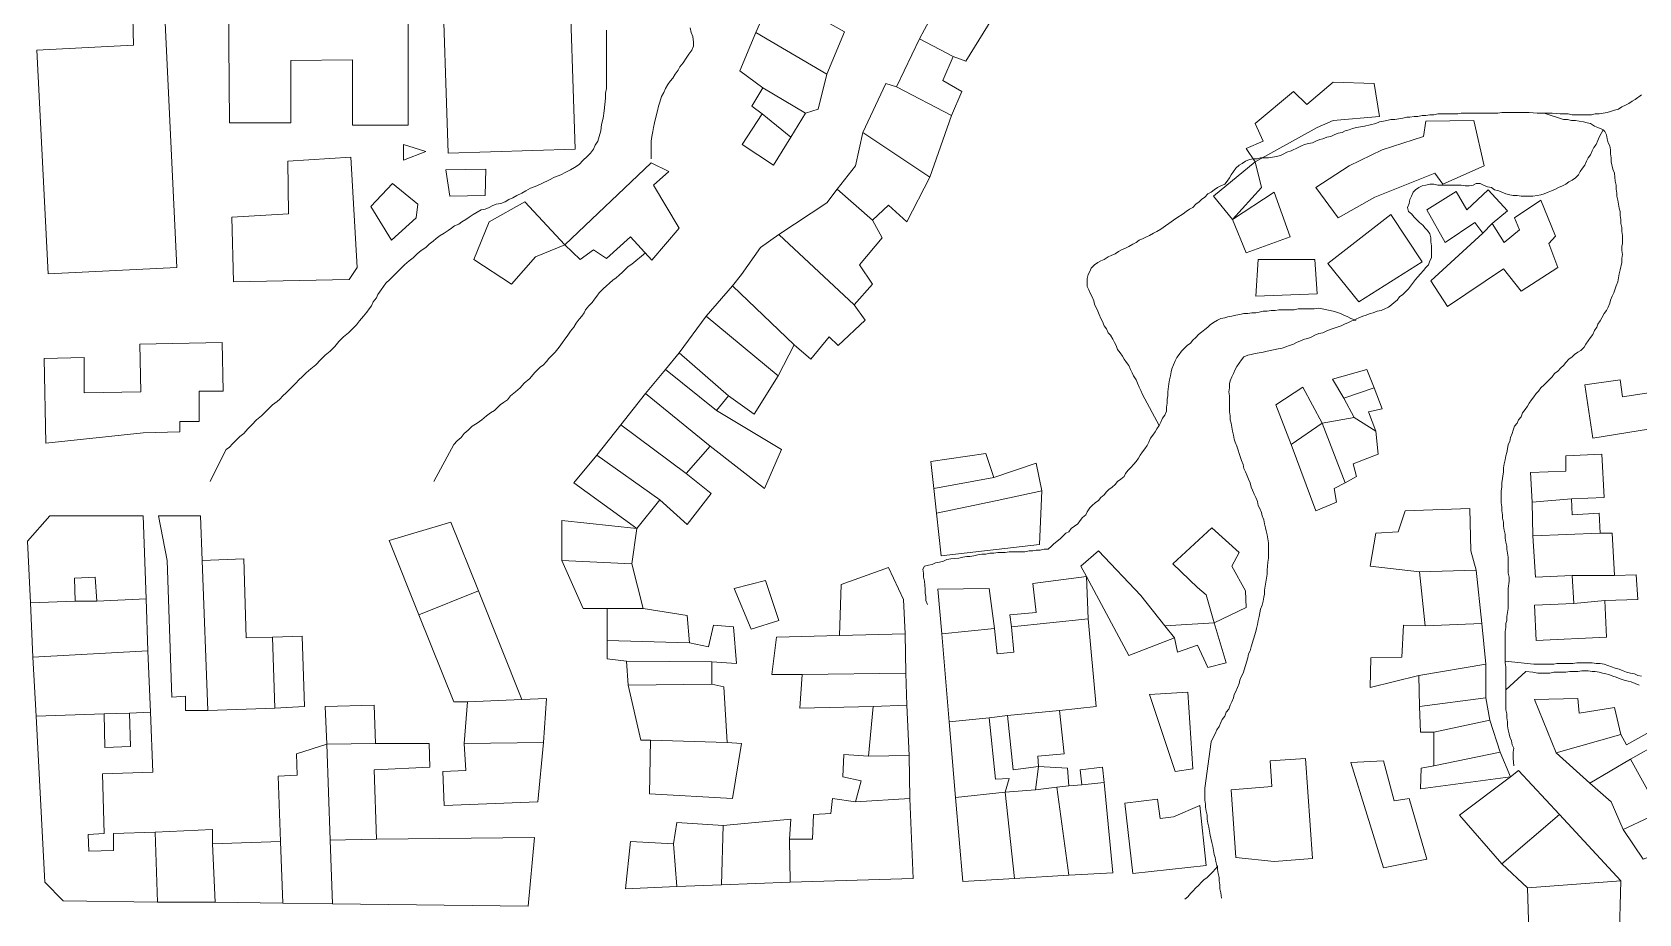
# Model space of a CAD drawing. Header units: inches. Extents: x 1138763 to 1140867, y 1050756 to 1053008.
# Drawn here: x 1140257.9 to 1140509.4, y 1052736.1 to 1052874.1 of the extents above; entities that cross this region are included whole.
import ezdxf

# ---------------------------------------------------------------- set-up
doc = ezdxf.new("R2010")
doc.units = ezdxf.units.IN
doc.header["$MEASUREMENT"] = 0
doc.layers.add('LimEdif_AM', color=44, linetype='Continuous', lineweight=5)
doc.layers.add('ViaSec_AM', color=1, linetype='Continuous', lineweight=18)

msp = doc.modelspace()

# ---------------------------------------------------------------- linework, layer by layer
at = {"layer": 'LimEdif_AM'}
for points in [[(1140323.06, 1052855.12), (1140322.06, 1052885), (1140341.94, 1052885.75), (1140342.94, 1052855.75), (1140323.06, 1052855.12)], [(1140410.81, 1052880.5), (1140404.06, 1052869.5), (1140402.06, 1052870.25), (1140396.81, 1052873), (1140397.56, 1052874.5), (1140403.06, 1052884.5), (1140410.81, 1052880.5)], [(1140385.06, 1052874.12), (1140382.31, 1052867.5), (1140371.19, 1052874), (1140373.94, 1052880.37), (1140376.19, 1052879.12), (1140385.06, 1052874.12)], [(1140316.81, 1052859.5), (1140308.06, 1052859.5), (1140308.06, 1052869.75), (1140298.44, 1052869.62), (1140298.44, 1052859.87), (1140288.81, 1052859.87), (1140288.69, 1052878.62), (1140316.81, 1052878.75), (1140316.81, 1052859.5)], [(1140260.44, 1052836.25), (1140258.69, 1052871.25), (1140273.81, 1052872), (1140273.69, 1052876.37), (1140278.69, 1052876.62), (1140280.56, 1052837.25), (1140260.44, 1052836.25)], [(1140382.31, 1052867.5), (1140380.94, 1052862), (1140378.94, 1052861.37), (1140372.31, 1052865.37), (1140368.69, 1052868), (1140371.19, 1052874), (1140382.31, 1052867.5)], [(1140402.06, 1052870.25), (1140400.44, 1052866.5), (1140403.44, 1052864.75), (1140401.81, 1052861), (1140393.19, 1052865.5), (1140396.81, 1052873), (1140402.06, 1052870.25)], [(1140378.94, 1052861.37), (1140376.69, 1052857.62), (1140372.19, 1052861.25), (1140370.56, 1052862.5), (1140372.31, 1052865.37), (1140378.94, 1052861.37)], [(1140401.81, 1052861), (1140398.44, 1052851.37), (1140387.94, 1052858.37), (1140391.56, 1052866), (1140393.19, 1052865.5), (1140401.81, 1052861)], [(1140449.31, 1052853.75), (1140447.94, 1052855.87), (1140450.56, 1052857), (1140449.31, 1052859.75), (1140455.31, 1052864.75), (1140457.44, 1052862.75), (1140461.56, 1052866.25), (1140467.94, 1052866), (1140468.81, 1052860.87), (1140461.56, 1052860.25), (1140459.06, 1052859.12), (1140449.31, 1052853.75)], [(1140376.69, 1052857.62), (1140373.94, 1052853.25), (1140369.06, 1052856.5), (1140372.19, 1052861.25), (1140376.69, 1052857.62)], [(1140462.31, 1052845), (1140458.81, 1052849.75), (1140464.06, 1052853.12), (1140469.19, 1052855.62), (1140475.69, 1052857.75), (1140476.06, 1052860.12), (1140483.56, 1052860.25), (1140485.19, 1052853.12), (1140478.69, 1052850.25), (1140477.44, 1052852), (1140468.06, 1052848.25), (1140462.31, 1052845)], [(1140398.44, 1052851.37), (1140394.81, 1052844.37), (1140391.94, 1052847), (1140389.44, 1052844.62), (1140383.94, 1052849.5), (1140386.81, 1052853.12), (1140387.94, 1052858.37), (1140398.44, 1052851.37)], [(1140289.44, 1052835), (1140289.19, 1052845.12), (1140298.06, 1052845.62), (1140297.94, 1052853.87), (1140307.81, 1052854.5), (1140308.81, 1052837.25), (1140307.56, 1052835.37), (1140289.44, 1052835)], [(1140316.06, 1052854), (1140316.06, 1052856.5), (1140319.56, 1052855.37), (1140316.06, 1052854)], [(1140323.31, 1052848.37), (1140322.69, 1052852.5), (1140328.94, 1052852.62), (1140328.81, 1052848.5), (1140323.31, 1052848.37)], [(1140341.31, 1052840.75), (1140354.81, 1052853.62), (1140357.56, 1052852.25), (1140355.19, 1052850.12), (1140359.19, 1052843.37), (1140354.94, 1052838.37), (1140351.56, 1052842), (1140347.81, 1052838.62), (1140345.81, 1052840), (1140343.69, 1052838.5), (1140341.31, 1052840.75)], [(1140449.31, 1052853.75), (1140450.31, 1052849.75), (1140445.81, 1052844.75), (1140442.81, 1052848.37), (1140449.31, 1052853.75)], [(1140314.19, 1052841.5), (1140310.94, 1052846.75), (1140314.31, 1052850.37), (1140318.31, 1052847.12), (1140318.06, 1052845), (1140314.19, 1052841.5)], [(1140389.44, 1052844.62), (1140390.94, 1052841.87), (1140387.44, 1052837.62), (1140389.44, 1052834.62), (1140386.56, 1052831.37), (1140374.81, 1052842.37), (1140382.31, 1052847.37), (1140383.94, 1052849.5), (1140389.44, 1052844.62)], [(1140486.44, 1052844.12), (1140484.94, 1052842.62), (1140483.69, 1052844.25), (1140479.06, 1052841.12), (1140476.19, 1052846.25), (1140480.81, 1052849.12), (1140482.44, 1052846.25), (1140485.81, 1052849.37), (1140488.81, 1052846.12), (1140486.44, 1052844.12)], [(1140341.31, 1052840.75), (1140336.69, 1052838.87), (1140332.94, 1052834.62), (1140327.06, 1052838.5), (1140329.44, 1052844.37), (1140335.06, 1052847.5), (1140341.31, 1052840.75)], [(1140445.81, 1052844.75), (1140452.31, 1052849), (1140454.81, 1052842), (1140447.94, 1052839.5), (1140445.81, 1052844.75)], [(1140486.44, 1052844.12), (1140488.31, 1052841.12), (1140490.69, 1052843.12), (1140489.94, 1052845), (1140494.06, 1052847.75), (1140496.31, 1052842.12), (1140495.31, 1052841), (1140496.69, 1052837.25), (1140490.94, 1052833.5), (1140488.19, 1052837), (1140479.44, 1052831.12), (1140476.81, 1052835.12), (1140484.94, 1052842.62), (1140486.44, 1052844.12)], [(1140465.56, 1052831.87), (1140460.69, 1052837.87), (1140470.56, 1052845.5), (1140475.44, 1052838.12), (1140465.56, 1052831.87)], [(1140367.56, 1052834.37), (1140368.94, 1052836.12), (1140371.94, 1052840.37), (1140374.81, 1052842.37), (1140386.56, 1052831.37), (1140388.31, 1052829), (1140384.06, 1052825), (1140382.69, 1052826.37), (1140379.81, 1052822.87), (1140377.19, 1052825.12), (1140367.56, 1052834.37)], [(1140449.44, 1052832.75), (1140449.81, 1052838.5), (1140458.69, 1052838.5), (1140459.06, 1052833.12), (1140449.44, 1052832.75)], [(1140363.44, 1052829.62), (1140367.56, 1052834.37), (1140377.19, 1052825.12), (1140374.69, 1052820.25), (1140363.44, 1052829.62)], [(1140359.19, 1052823.87), (1140363.44, 1052829.62), (1140374.69, 1052820.25), (1140370.94, 1052814.25), (1140366.94, 1052817.12), (1140359.19, 1052823.87)], [(1140260.06, 1052809.75), (1140259.81, 1052823), (1140266.06, 1052823.12), (1140266.06, 1052817.62), (1140274.94, 1052817.75), (1140274.81, 1052825.25), (1140287.69, 1052825.5), (1140287.81, 1052817.87), (1140284.06, 1052817.87), (1140284.06, 1052813.12), (1140281.06, 1052813.12), (1140281.06, 1052811.5), (1140275.31, 1052811.37), (1140260.06, 1052809.75)], [(1140357.06, 1052821.25), (1140359.19, 1052823.87), (1140366.94, 1052817.12), (1140365.06, 1052814.87), (1140357.06, 1052821.25)], [(1140353.94, 1052817.5), (1140357.06, 1052821.25), (1140365.06, 1052814.87), (1140375.19, 1052808.75), (1140372.56, 1052802.62), (1140364.06, 1052809.25), (1140353.94, 1052817.5)], [(1140467.94, 1052818.37), (1140463.19, 1052816.75), (1140461.44, 1052819.75), (1140466.81, 1052821.25), (1140467.94, 1052818.37)], [(1140502.19, 1052810.5), (1140500.94, 1052818.87), (1140506.44, 1052819.62), (1140506.81, 1052817), (1140511.94, 1052817.75), (1140512.81, 1052812.25), (1140502.19, 1052810.5)], [(1140350.06, 1052812.62), (1140353.94, 1052817.5), (1140364.06, 1052809.25), (1140360.31, 1052805), (1140350.06, 1052812.62)], [(1140459.81, 1052812.87), (1140454.94, 1052809.5), (1140452.56, 1052815.75), (1140456.81, 1052818.5), (1140459.81, 1052812.87)], [(1140467.94, 1052818.37), (1140469.19, 1052815.12), (1140467.06, 1052814.62), (1140468.19, 1052811.62), (1140464.81, 1052813.75), (1140463.19, 1052816.75), (1140467.94, 1052818.37)], [(1140346.31, 1052807.87), (1140350.06, 1052812.62), (1140360.31, 1052805), (1140364.19, 1052801.87), (1140360.44, 1052797), (1140356.19, 1052800.87), (1140346.31, 1052807.87)], [(1140459.81, 1052812.87), (1140463.44, 1052803.5), (1140461.69, 1052802.62), (1140462.06, 1052800.5), (1140458.81, 1052799.12), (1140454.94, 1052809.5), (1140459.81, 1052812.87)], [(1140459.81, 1052812.87), (1140464.81, 1052813.75), (1140468.19, 1052811.62), (1140468.56, 1052808), (1140464.69, 1052806.5), (1140465.19, 1052804.5), (1140463.44, 1052803.5), (1140459.81, 1052812.87)], [(1140356.19, 1052800.87), (1140352.56, 1052796.37), (1140342.69, 1052803.5), (1140346.31, 1052807.87), (1140356.19, 1052800.87)], [(1140408.44, 1052804.37), (1140399.06, 1052802.62), (1140398.56, 1052806.87), (1140407.19, 1052808.12), (1140408.44, 1052804.37)], [(1140408.44, 1052804.37), (1140415.06, 1052806.62), (1140415.94, 1052802.25), (1140408.94, 1052800.75), (1140399.44, 1052798.75), (1140399.06, 1052802.62), (1140408.44, 1052804.37)], [(1140498.81, 1052801), (1140492.69, 1052800.5), (1140492.44, 1052805.12), (1140497.94, 1052805.37), (1140497.94, 1052807.75), (1140503.56, 1052808), (1140503.94, 1052801.25), (1140498.81, 1052801)], [(1140415.94, 1052802.25), (1140415.56, 1052793.87), (1140400.19, 1052792.12), (1140399.44, 1052798.75), (1140408.94, 1052800.75), (1140415.94, 1052802.25)], [(1140483.94, 1052789.87), (1140475.06, 1052789.62), (1140467.31, 1052790.5), (1140468.19, 1052795.62), (1140471.69, 1052795.87), (1140472.81, 1052799.12), (1140482.94, 1052799.5), (1140483.06, 1052792.87), (1140483.94, 1052789.87)], [(1140498.81, 1052801), (1140498.94, 1052798.5), (1140503.19, 1052798.75), (1140503.31, 1052795.62), (1140492.81, 1052795.25), (1140492.69, 1052800.5), (1140498.81, 1052801)], [(1140275.81, 1052785.37), (1140268.06, 1052785), (1140267.81, 1052788.75), (1140264.56, 1052788.62), (1140264.69, 1052785), (1140257.69, 1052784.75), (1140257.19, 1052794.37), (1140260.69, 1052798.37), (1140275.31, 1052798.37), (1140275.81, 1052785.37)], [(1140284.56, 1052791.37), (1140285.44, 1052767.87), (1140281.94, 1052767.87), (1140281.94, 1052770.12), (1140279.81, 1052770), (1140279.06, 1052791.37), (1140277.69, 1052798.37), (1140284.31, 1052798.37), (1140284.56, 1052791.37)], [(1140327.81, 1052786.62), (1140318.44, 1052782.87), (1140313.81, 1052794.5), (1140323.44, 1052797.37), (1140327.81, 1052786.62)], [(1140340.81, 1052791.37), (1140340.81, 1052797.62), (1140352.56, 1052796.37), (1140351.81, 1052790.87), (1140340.81, 1052791.37)], [(1140442.94, 1052781.62), (1140441.69, 1052786), (1140440.31, 1052787.12), (1140436.44, 1052790.87), (1140442.56, 1052796.5), (1140446.81, 1052792.62), (1140445.69, 1052790.5), (1140447.81, 1052786.62), (1140447.94, 1052784), (1140442.94, 1052781.62)], [(1140503.31, 1052795.62), (1140505.19, 1052795.62), (1140505.56, 1052789), (1140498.94, 1052789), (1140493.19, 1052788.75), (1140492.81, 1052795.25), (1140503.31, 1052795.62)], [(1140284.56, 1052791.37), (1140291.06, 1052791.62), (1140291.44, 1052779.25), (1140295.56, 1052779.37), (1140295.94, 1052768.25), (1140285.44, 1052767.87), (1140284.56, 1052791.37)], [(1140422.94, 1052788.87), (1140422.06, 1052790.5), (1140424.81, 1052792.87), (1140431.44, 1052785.87), (1140435.19, 1052781.12), (1140436.69, 1052779.25), (1140429.56, 1052776.5), (1140422.94, 1052788.87)], [(1140351.81, 1052790.87), (1140353.56, 1052783.87), (1140347.94, 1052783.87), (1140344.19, 1052783.87), (1140340.81, 1052791.37), (1140351.81, 1052790.87)], [(1140394.56, 1052779.87), (1140384.31, 1052779.62), (1140384.56, 1052787.62), (1140391.94, 1052790.25), (1140394.31, 1052785.25), (1140394.56, 1052779.87)], [(1140483.94, 1052789.87), (1140484.81, 1052781.5), (1140475.94, 1052781.12), (1140475.06, 1052789.62), (1140483.94, 1052789.87)], [(1140505.56, 1052789), (1140508.94, 1052789.12), (1140509.19, 1052785.25), (1140504.06, 1052785.12), (1140499.19, 1052784.62), (1140498.94, 1052789), (1140505.56, 1052789)], [(1140268.06, 1052785), (1140264.69, 1052785), (1140264.56, 1052788.62), (1140267.81, 1052788.75), (1140268.06, 1052785)], [(1140327.81, 1052786.62), (1140334.56, 1052769.62), (1140326.06, 1052769.25), (1140323.94, 1052769.25), (1140318.44, 1052782.87), (1140327.81, 1052786.62)], [(1140370.44, 1052780.62), (1140367.81, 1052787), (1140372.69, 1052788.25), (1140374.81, 1052782), (1140370.44, 1052780.62)], [(1140408.56, 1052780.75), (1140400.31, 1052779.87), (1140399.69, 1052786.87), (1140407.69, 1052787), (1140408.56, 1052780.75)], [(1140422.94, 1052788.87), (1140423.19, 1052782.25), (1140411.19, 1052781), (1140410.94, 1052782.87), (1140415.06, 1052783.25), (1140414.56, 1052787.75), (1140422.94, 1052788.87)], [(1140275.81, 1052785.37), (1140276.06, 1052777.25), (1140258.06, 1052776.25), (1140257.69, 1052784.75), (1140264.69, 1052785), (1140268.06, 1052785), (1140275.81, 1052785.37)], [(1140504.06, 1052785.12), (1140504.31, 1052779.37), (1140493.31, 1052778.87), (1140493.06, 1052784.37), (1140499.19, 1052784.62), (1140504.06, 1052785.12)], [(1140353.56, 1052783.87), (1140360.44, 1052782.75), (1140360.81, 1052778.5), (1140347.94, 1052778.87), (1140347.94, 1052783.87), (1140353.56, 1052783.87)], [(1140423.19, 1052782.25), (1140424.44, 1052768.5), (1140418.69, 1052767.87), (1140410.56, 1052767.12), (1140407.69, 1052766.75), (1140401.44, 1052766.12), (1140400.31, 1052779.87), (1140408.56, 1052780.75), (1140408.94, 1052776.75), (1140411.56, 1052777), (1140411.19, 1052781), (1140423.19, 1052782.25)], [(1140435.19, 1052781.12), (1140442.94, 1052781.62), (1140444.81, 1052775.37), (1140441.94, 1052774.62), (1140440.31, 1052778.12), (1140437.19, 1052777), (1140436.69, 1052779.25), (1140435.19, 1052781.12)], [(1140484.81, 1052781.5), (1140485.44, 1052775.12), (1140474.94, 1052773.37), (1140467.31, 1052771.5), (1140467.44, 1052776.12), (1140472.31, 1052776.25), (1140472.56, 1052781.25), (1140475.94, 1052781.12), (1140484.81, 1052781.5)], [(1140295.56, 1052779.37), (1140300.19, 1052779.5), (1140300.56, 1052768.5), (1140295.94, 1052768.25), (1140295.56, 1052779.37)], [(1140360.81, 1052778.5), (1140363.81, 1052777.87), (1140364.56, 1052781.25), (1140367.69, 1052781), (1140368.19, 1052775.25), (1140364.31, 1052775.5), (1140350.94, 1052775.62), (1140347.94, 1052776), (1140347.94, 1052778.87), (1140360.81, 1052778.5)], [(1140394.56, 1052779.87), (1140394.69, 1052773.75), (1140378.44, 1052773.5), (1140373.69, 1052773.5), (1140374.44, 1052779.37), (1140384.31, 1052779.62), (1140394.56, 1052779.87)], [(1140276.06, 1052777.25), (1140276.44, 1052767.62), (1140273.19, 1052767.5), (1140269.19, 1052767.37), (1140258.56, 1052767), (1140258.06, 1052776.25), (1140276.06, 1052777.25)], [(1140364.31, 1052775.5), (1140364.31, 1052772), (1140351.19, 1052771.87), (1140350.94, 1052775.62), (1140364.31, 1052775.5)], [(1140485.44, 1052775.12), (1140485.44, 1052769.87), (1140475.06, 1052768.5), (1140474.94, 1052773.37), (1140485.44, 1052775.12)], [(1140364.31, 1052772), (1140366.19, 1052771.62), (1140366.69, 1052762.87), (1140354.69, 1052763.25), (1140353.19, 1052763.25), (1140351.19, 1052771.87), (1140364.31, 1052772)], [(1140394.69, 1052773.75), (1140394.81, 1052768.75), (1140389.56, 1052768.5), (1140378.06, 1052768.25), (1140378.44, 1052773.5), (1140394.69, 1052773.75)], [(1140334.56, 1052769.62), (1140338.44, 1052769.75), (1140337.94, 1052762.87), (1140325.56, 1052762.75), (1140326.06, 1052769.25), (1140334.56, 1052769.62)], [(1140436.81, 1052758.37), (1140432.81, 1052770.37), (1140438.81, 1052770.75), (1140439.56, 1052758.75), (1140436.81, 1052758.37)], [(1140485.44, 1052769.87), (1140486.06, 1052766.37), (1140477.31, 1052764.5), (1140475.19, 1052764.5), (1140475.06, 1052768.5), (1140485.44, 1052769.87)], [(1140506.56, 1052764.12), (1140496.44, 1052761.25), (1140493.06, 1052769.62), (1140499.81, 1052769.75), (1140500.06, 1052767.5), (1140505.56, 1052768.37), (1140506.56, 1052764.12)], [(1140276.44, 1052767.62), (1140276.81, 1052758.25), (1140268.94, 1052758), (1140269.19, 1052748.62), (1140266.69, 1052748.5), (1140266.81, 1052745.87), (1140270.69, 1052746), (1140270.69, 1052748.62), (1140277.19, 1052748.87), (1140277.56, 1052737.87), (1140262.81, 1052738.12), (1140259.94, 1052741), (1140258.56, 1052767), (1140269.19, 1052767.37), (1140269.31, 1052762.12), (1140273.31, 1052762.25), (1140273.19, 1052767.5), (1140276.44, 1052767.62)], [(1140273.19, 1052767.5), (1140273.31, 1052762.25), (1140269.31, 1052762.12), (1140269.19, 1052767.37), (1140273.19, 1052767.5)], [(1140311.69, 1052762.75), (1140304.06, 1052762.62), (1140303.81, 1052768.5), (1140311.44, 1052768.75), (1140311.69, 1052762.75)], [(1140394.81, 1052768.75), (1140395.19, 1052760.87), (1140388.81, 1052760.75), (1140389.56, 1052768.5), (1140394.81, 1052768.75)], [(1140407.69, 1052766.75), (1140408.69, 1052757.12), (1140410.81, 1052757.25), (1140410.19, 1052755.12), (1140402.44, 1052754.25), (1140401.44, 1052766.12), (1140407.69, 1052766.75)], [(1140410.56, 1052767.12), (1140411.44, 1052758.62), (1140415.44, 1052759.12), (1140414.94, 1052755.5), (1140410.19, 1052755.12), (1140410.81, 1052757.25), (1140408.69, 1052757.12), (1140407.69, 1052766.75), (1140410.56, 1052767.12)], [(1140418.69, 1052767.87), (1140419.44, 1052761.12), (1140415.31, 1052760.75), (1140415.44, 1052759.12), (1140411.44, 1052758.62), (1140410.56, 1052767.12), (1140418.69, 1052767.87)], [(1140486.06, 1052766.37), (1140487.69, 1052761.37), (1140477.31, 1052759.25), (1140477.31, 1052764.5), (1140486.06, 1052766.37)], [(1140506.56, 1052764.12), (1140507.44, 1052762.5), (1140511.44, 1052764.75), (1140512.69, 1052762.87), (1140508.06, 1052760.25), (1140501.69, 1052756.5), (1140496.44, 1052761.25), (1140506.56, 1052764.12)], [(1140304.56, 1052747.62), (1140304.94, 1052737.62), (1140297.19, 1052737.75), (1140296.81, 1052747.37), (1140296.44, 1052757.62), (1140299.44, 1052757.75), (1140299.31, 1052761.12), (1140304.06, 1052762.62), (1140304.56, 1052747.62)], [(1140311.69, 1052762.75), (1140320.06, 1052762.75), (1140320.19, 1052759), (1140311.44, 1052758.62), (1140311.81, 1052747.75), (1140304.56, 1052747.62), (1140304.06, 1052762.62), (1140311.69, 1052762.75)], [(1140337.94, 1052762.87), (1140337.06, 1052753.62), (1140322.44, 1052753), (1140322.19, 1052758.37), (1140325.81, 1052758.5), (1140325.56, 1052762.75), (1140337.94, 1052762.87)], [(1140366.69, 1052762.87), (1140368.94, 1052762.75), (1140367.56, 1052754.12), (1140354.56, 1052754.87), (1140354.69, 1052763.25), (1140366.69, 1052762.87)], [(1140487.69, 1052761.37), (1140489.31, 1052757.5), (1140475.19, 1052755.62), (1140475.31, 1052758.87), (1140477.31, 1052759.25), (1140487.69, 1052761.37)], [(1140395.19, 1052760.87), (1140395.31, 1052754.12), (1140386.81, 1052753.62), (1140387.69, 1052756.87), (1140384.81, 1052757.5), (1140384.94, 1052761), (1140388.81, 1052760.75), (1140395.19, 1052760.87)], [(1140415.44, 1052759.12), (1140419.94, 1052758.87), (1140420.19, 1052756.12), (1140418.31, 1052755.87), (1140414.94, 1052755.5), (1140415.44, 1052759.12)], [(1140425.69, 1052756.62), (1140422.19, 1052756.25), (1140421.94, 1052758.62), (1140425.44, 1052759), (1140425.69, 1052756.62)], [(1140452.31, 1052744.25), (1140446.31, 1052744.87), (1140445.56, 1052755.5), (1140451.94, 1052756), (1140451.69, 1052760), (1140457.19, 1052760.37), (1140458.31, 1052744.75), (1140452.31, 1052744.25)], [(1140469.44, 1052743.25), (1140464.31, 1052759.75), (1140469.44, 1052760), (1140471.06, 1052753.75), (1140473.44, 1052754.12), (1140476.19, 1052744.62), (1140469.44, 1052743.25)], [(1140508.06, 1052760.25), (1140511.81, 1052753.5), (1140516.19, 1052756.37), (1140517.56, 1052754.25), (1140514.94, 1052753), (1140506.94, 1052749.25), (1140505.06, 1052753.62), (1140501.69, 1052756.5), (1140508.06, 1052760.25)], [(1140425.69, 1052756.62), (1140427.06, 1052742.5), (1140420.19, 1052742.12), (1140418.31, 1052755.87), (1140420.19, 1052756.12), (1140422.19, 1052756.25), (1140425.69, 1052756.62)], [(1140489.31, 1052757.5), (1140490.56, 1052758.5), (1140496.94, 1052751.62), (1140487.94, 1052743.87), (1140481.31, 1052751.5), (1140489.31, 1052757.5)], [(1140395.31, 1052754.12), (1140395.81, 1052741.62), (1140376.56, 1052741), (1140376.44, 1052747.75), (1140380.06, 1052747.75), (1140380.19, 1052751.62), (1140382.94, 1052751.75), (1140383.19, 1052754.12), (1140386.81, 1052753.62), (1140395.31, 1052754.12)], [(1140410.19, 1052755.12), (1140411.69, 1052741.62), (1140403.56, 1052741.12), (1140402.44, 1052754.25), (1140410.19, 1052755.12)], [(1140418.31, 1052755.87), (1140420.19, 1052742.12), (1140411.69, 1052741.62), (1140410.19, 1052755.12), (1140414.94, 1052755.5), (1140418.31, 1052755.87)], [(1140430.19, 1052742.37), (1140428.94, 1052753.37), (1140434.06, 1052754), (1140434.44, 1052751), (1140436.56, 1052751.25), (1140440.69, 1052753), (1140441.69, 1052743.62), (1140430.19, 1052742.37)], [(1140496.94, 1052751.62), (1140506.56, 1052741.25), (1140491.94, 1052740.12), (1140487.94, 1052743.87), (1140496.94, 1052751.62)], [(1140514.94, 1052753), (1140517.81, 1052747.5), (1140510.06, 1052744.62), (1140506.94, 1052749.25), (1140514.94, 1052753)], [(1140277.19, 1052748.87), (1140286.19, 1052749.25), (1140286.19, 1052747), (1140286.56, 1052737.87), (1140277.56, 1052737.87), (1140277.19, 1052748.87)], [(1140358.31, 1052747), (1140358.81, 1052750.37), (1140366.06, 1052749.87), (1140365.81, 1052740.62), (1140358.81, 1052740.37), (1140358.31, 1052747)], [(1140366.06, 1052749.87), (1140376.69, 1052750.87), (1140376.44, 1052747.75), (1140376.56, 1052741), (1140365.81, 1052740.62), (1140366.06, 1052749.87)], [(1140286.19, 1052747), (1140296.81, 1052747.37), (1140297.19, 1052737.75), (1140286.56, 1052737.87), (1140286.19, 1052747)], [(1140311.81, 1052747.75), (1140336.56, 1052748), (1140335.56, 1052737.25), (1140304.94, 1052737.62), (1140304.56, 1052747.62), (1140311.81, 1052747.75)], [(1140358.81, 1052740.37), (1140350.81, 1052740), (1140351.56, 1052747.37), (1140358.31, 1052747), (1140358.81, 1052740.37)], [(1140506.56, 1052741.25), (1140506.31, 1052731.62), (1140492.19, 1052731.75), (1140491.94, 1052740.12), (1140506.56, 1052741.25)]]:
    msp.add_lwpolyline(points, dxfattribs=at)
at = {"layer": 'ViaSec_AM'}
for points in [[(1140354.81, 1052854.25), (1140354.81, 1052854.87), (1140354.81, 1052855.62), (1140354.81, 1052856.25), (1140354.81, 1052857), (1140354.94, 1052857.75), (1140355.06, 1052858.5), (1140355.19, 1052859.12), (1140355.31, 1052859.87), (1140355.56, 1052860.75), (1140355.81, 1052861.75), (1140355.94, 1052862.5), (1140356.19, 1052863.12), (1140356.44, 1052864), (1140356.81, 1052864.62), (1140357.06, 1052865.25), (1140357.44, 1052865.87), (1140357.81, 1052866.37), (1140358.19, 1052866.87), (1140358.56, 1052867.5), (1140359.06, 1052868.12), (1140359.31, 1052868.62), (1140359.81, 1052869.25), (1140360.31, 1052870), (1140360.69, 1052870.62), (1140361.19, 1052871.25), (1140361.44, 1052871.87), (1140361.44, 1052872.5), (1140361.31, 1052873.37), (1140361.06, 1052874), (1140360.94, 1052874.75)], [(1140285.81, 1052803.75), (1140288.06, 1052808.25), (1140288.31, 1052808.75), (1140288.81, 1052809.12), (1140289.31, 1052809.62), (1140289.94, 1052810.25), (1140290.44, 1052810.75), (1140291.06, 1052811.25), (1140291.69, 1052812), (1140292.31, 1052812.62), (1140293.06, 1052813.37), (1140293.81, 1052814), (1140294.44, 1052814.62), (1140294.94, 1052815.12), (1140295.56, 1052815.75), (1140296.31, 1052816.25), (1140296.69, 1052816.62), (1140297.19, 1052817.12), (1140297.69, 1052817.62), (1140298.19, 1052818.12), (1140298.69, 1052818.62), (1140299.19, 1052819.12), (1140299.69, 1052819.62), (1140300.19, 1052820.12), (1140300.81, 1052820.75), (1140301.56, 1052821.37), (1140302.31, 1052822), (1140303.06, 1052822.75), (1140303.81, 1052823.5), (1140304.56, 1052824.12), (1140305.31, 1052824.87), (1140305.94, 1052825.62), (1140306.69, 1052826.37), (1140307.44, 1052827), (1140308.06, 1052827.62), (1140308.69, 1052828.25), (1140309.19, 1052828.87), (1140309.81, 1052829.62), (1140310.31, 1052830.25), (1140310.69, 1052830.75), (1140311.06, 1052831.25), (1140311.31, 1052831.87), (1140311.81, 1052832.5), (1140312.06, 1052833), (1140312.56, 1052833.75), (1140312.94, 1052834.25), (1140313.31, 1052834.75), (1140313.94, 1052835.37), (1140314.44, 1052835.87), (1140314.94, 1052836.37), (1140315.56, 1052837), (1140316.19, 1052837.62), (1140316.94, 1052838.25), (1140317.56, 1052838.75), (1140318.19, 1052839.37), (1140318.81, 1052839.87), (1140319.56, 1052840.37), (1140320.06, 1052840.87), (1140320.69, 1052841.37), (1140321.19, 1052841.75), (1140321.81, 1052842.25), (1140322.44, 1052842.62), (1140323.06, 1052843), (1140323.56, 1052843.37), (1140324.06, 1052843.75), (1140324.69, 1052844), (1140325.19, 1052844.37), (1140325.81, 1052844.75), (1140326.31, 1052845.12), (1140326.94, 1052845.5), (1140327.56, 1052845.87), (1140328.19, 1052846.25), (1140328.81, 1052846.37), (1140329.44, 1052846.62), (1140329.94, 1052846.87), (1140330.56, 1052847.12), (1140331.31, 1052847.25), (1140331.94, 1052847.5), (1140332.56, 1052847.87), (1140333.19, 1052848.12), (1140333.81, 1052848.5), (1140334.56, 1052848.87), (1140335.19, 1052849.25), (1140335.94, 1052849.62), (1140336.94, 1052850), (1140338.81, 1052850.87), (1140339.69, 1052851.37), (1140340.69, 1052851.75), (1140341.44, 1052852.12), (1140342.19, 1052852.5), (1140342.81, 1052852.87), (1140343.56, 1052853.37), (1140344.19, 1052854), (1140344.81, 1052854.62), (1140345.31, 1052855.12), (1140345.81, 1052855.75), (1140346.06, 1052856.37), (1140346.44, 1052857), (1140346.69, 1052857.75), (1140346.94, 1052858.62), (1140347.06, 1052859.62), (1140347.31, 1052860.62), (1140347.44, 1052861.75), (1140347.56, 1052862.75), (1140347.69, 1052863.75), (1140347.69, 1052864.5), (1140347.81, 1052865.25), (1140347.81, 1052865.87), (1140347.81, 1052866.75), (1140347.81, 1052867.87), (1140347.81, 1052869.12), (1140347.81, 1052869.87), (1140347.81, 1052870.75), (1140347.81, 1052871.62), (1140347.81, 1052872.5), (1140347.81, 1052873.5), (1140347.81, 1052874.37)], [(1140509.81, 1052864.25), (1140508.81, 1052863.5), (1140508.31, 1052863.25), (1140507.81, 1052862.87), (1140507.31, 1052862.62), (1140506.69, 1052862.37), (1140506.19, 1052862), (1140505.56, 1052861.87), (1140504.94, 1052861.62), (1140504.44, 1052861.5), (1140503.81, 1052861.37), (1140503.19, 1052861.25), (1140502.56, 1052861.25), (1140501.94, 1052861.12), (1140501.31, 1052861.12), (1140500.69, 1052861.12), (1140500.06, 1052861.12), (1140498.94, 1052861.12), (1140498.31, 1052861.25), (1140497.69, 1052861.25), (1140497.06, 1052861.25), (1140495.81, 1052861.37), (1140495.19, 1052861.37), (1140494.56, 1052861.37), (1140493.94, 1052861.37), (1140493.44, 1052861.37), (1140492.19, 1052861.5), (1140491.56, 1052861.5), (1140490.94, 1052861.5), (1140490.31, 1052861.5), (1140489.69, 1052861.5), (1140489.06, 1052861.5), (1140488.44, 1052861.5), (1140487.94, 1052861.5), (1140487.31, 1052861.37), (1140486.69, 1052861.37), (1140486.06, 1052861.37), (1140485.44, 1052861.37), (1140484.81, 1052861.37), (1140484.06, 1052861.37), (1140483.56, 1052861.37), (1140482.94, 1052861.37), (1140482.31, 1052861.37), (1140481.56, 1052861.37), (1140481.06, 1052861.25), (1140480.44, 1052861.25), (1140479.81, 1052861.25)], [(1140479.81, 1052861.25), (1140479.19, 1052861.25), (1140478.56, 1052861.25), (1140477.94, 1052861.25), (1140477.31, 1052861.12), (1140476.69, 1052861.12), (1140476.06, 1052861), (1140475.44, 1052861), (1140474.81, 1052860.87), (1140474.19, 1052860.87), (1140473.56, 1052860.75), (1140473.06, 1052860.75), (1140472.44, 1052860.62), (1140471.81, 1052860.5), (1140471.19, 1052860.37), (1140470.56, 1052860.37), (1140469.94, 1052860.25), (1140469.44, 1052860.12), (1140468.81, 1052860), (1140468.19, 1052859.75), (1140466.44, 1052859.37), (1140465.81, 1052859.25), (1140465.19, 1052859.12), (1140464.56, 1052859), (1140464.06, 1052858.75), (1140463.44, 1052858.62), (1140462.94, 1052858.37), (1140462.31, 1052858.25), (1140461.69, 1052858), (1140461.19, 1052857.75), (1140460.56, 1052857.62), (1140459.94, 1052857.37), (1140459.44, 1052857.25), (1140458.81, 1052857), (1140458.31, 1052856.75), (1140457.69, 1052856.62), (1140457.06, 1052856.5), (1140456.56, 1052856.25), (1140456.06, 1052856), (1140454.94, 1052855.5), (1140454.31, 1052855.25), (1140453.81, 1052855), (1140453.31, 1052854.75), (1140452.69, 1052854.62), (1140452.06, 1052854.5), (1140451.44, 1052854.37), (1140450.81, 1052854.37), (1140450.19, 1052854.37), (1140449.69, 1052854.25), (1140449.06, 1052854.25), (1140448.44, 1052854.12), (1140447.81, 1052853.87), (1140447.31, 1052853.5), (1140446.81, 1052853.25), (1140446.31, 1052852.75), (1140445.94, 1052852.25), (1140445.56, 1052851.75), (1140445.31, 1052851.25), (1140444.94, 1052850.75), (1140444.56, 1052850.25), (1140443.94, 1052850), (1140443.44, 1052849.75), (1140442.94, 1052849.37), (1140442.44, 1052849), (1140441.94, 1052848.75), (1140441.44, 1052848.25), (1140440.94, 1052847.87), (1140440.56, 1052847.5), (1140440.06, 1052847.12), (1140439.56, 1052846.62), (1140439.06, 1052846.37), (1140438.56, 1052846), (1140438.06, 1052845.62), (1140437.06, 1052845), (1140436.56, 1052844.62), (1140434.56, 1052843.25), (1140433.94, 1052842.87), (1140433.44, 1052842.62), (1140432.81, 1052842.25), (1140432.31, 1052842), (1140431.81, 1052841.75), (1140431.19, 1052841.5), (1140430.69, 1052841.12), (1140430.19, 1052840.87), (1140429.56, 1052840.5), (1140429.06, 1052840.25), (1140428.44, 1052840), (1140427.94, 1052839.75), (1140427.44, 1052839.37), (1140426.81, 1052839.12), (1140426.31, 1052838.87), (1140425.69, 1052838.5), (1140425.19, 1052838.25), (1140424.69, 1052838), (1140424.19, 1052837.62), (1140423.69, 1052837.12), (1140423.44, 1052836.62), (1140423.19, 1052836.12), (1140423.06, 1052835.5), (1140423.06, 1052834.87), (1140423.06, 1052834.25), (1140423.31, 1052833.75), (1140423.56, 1052833.12), (1140423.81, 1052832.62), (1140424.06, 1052832), (1140424.19, 1052831.5), (1140424.69, 1052830.37), (1140424.94, 1052829.87), (1140425.19, 1052829.25), (1140425.44, 1052828.75), (1140425.69, 1052828.12), (1140426.06, 1052827.62), (1140426.31, 1052827), (1140426.69, 1052826.62), (1140427.06, 1052826), (1140427.31, 1052825.5), (1140427.56, 1052825), (1140427.81, 1052824.37), (1140428.19, 1052823.87), (1140428.56, 1052823.37), (1140428.81, 1052822.87), (1140429.19, 1052822.37), (1140429.56, 1052821.87), (1140429.81, 1052821.25), (1140430.06, 1052820.75), (1140430.31, 1052820.25), (1140430.69, 1052819.62), (1140430.94, 1052819.12), (1140431.19, 1052818.5), (1140431.44, 1052818), (1140431.69, 1052817.37), (1140434.31, 1052812.5)], [(1140503.81, 1052858.75), (1140503.56, 1052858.87), (1140502.94, 1052859.12), (1140502.44, 1052859.37), (1140501.81, 1052859.75), (1140501.31, 1052859.87), (1140500.69, 1052860), (1140500.06, 1052860.12), (1140499.44, 1052860.25), (1140498.81, 1052860.25), (1140498.19, 1052860.37), (1140497.56, 1052860.37), (1140494.56, 1052861.37)], [(1140444.06, 1052738.5), (1140443.94, 1052739.37), (1140443.81, 1052740), (1140443.81, 1052740.62), (1140443.69, 1052741.25), (1140443.69, 1052741.75), (1140443.56, 1052742.37), (1140443.44, 1052743), (1140443.44, 1052743.5), (1140443.31, 1052743.62), (1140443.19, 1052744.25), (1140443.06, 1052744.87), (1140442.94, 1052745.37), (1140442.81, 1052746), (1140442.69, 1052746.62), (1140442.56, 1052747.25), (1140442.31, 1052748.37), (1140442.19, 1052749), (1140442.06, 1052749.62), (1140441.94, 1052750.25), (1140441.81, 1052750.87), (1140441.81, 1052751.5), (1140441.69, 1052752.12), (1140441.56, 1052752.75), (1140441.56, 1052753.25), (1140441.44, 1052753.87), (1140441.44, 1052754.5), (1140441.44, 1052755.12), (1140441.44, 1052755.75), (1140442.44, 1052763), (1140442.81, 1052763.75), (1140443.06, 1052764.25), (1140443.31, 1052764.87), (1140443.69, 1052765.37), (1140443.94, 1052766), (1140444.19, 1052766.5), (1140444.56, 1052767), (1140444.81, 1052767.62), (1140445.19, 1052768.12), (1140445.44, 1052768.75), (1140445.69, 1052769.25), (1140445.94, 1052769.87), (1140446.06, 1052770.37), (1140446.31, 1052770.87), (1140446.56, 1052771.5), (1140446.81, 1052772.12), (1140446.94, 1052772.62), (1140447.19, 1052773.25), (1140447.44, 1052773.75), (1140448.19, 1052776.12), (1140448.31, 1052776.75), (1140448.56, 1052777.25), (1140448.69, 1052777.87), (1140449.44, 1052780.25), (1140449.56, 1052780.75), (1140449.69, 1052781.37), (1140449.81, 1052782), (1140449.94, 1052782.62), (1140450.19, 1052783.75), (1140450.44, 1052784.37), (1140450.56, 1052785), (1140450.69, 1052785.62), (1140450.81, 1052786.12), (1140450.81, 1052786.75), (1140451.19, 1052789.25), (1140451.19, 1052789.87), (1140451.31, 1052791.12), (1140451.44, 1052791.75), (1140451.44, 1052792.37), (1140451.44, 1052792.87), (1140451.44, 1052793.5), (1140451.44, 1052794.12), (1140451.31, 1052794.75), (1140451.19, 1052795.37), (1140451.06, 1052796), (1140450.94, 1052796.5), (1140450.81, 1052797.12), (1140450.69, 1052797.75), (1140450.44, 1052798.37), (1140450.31, 1052798.87), (1140450.06, 1052799.5), (1140449.81, 1052800), (1140449.69, 1052800.62), (1140449.44, 1052801.25), (1140449.19, 1052801.75), (1140448.94, 1052802.37), (1140448.69, 1052802.87), (1140448.56, 1052803.5), (1140448.31, 1052804.12), (1140448.06, 1052804.62), (1140447.81, 1052805.25), (1140447.56, 1052805.75), (1140447.44, 1052806.37), (1140447.19, 1052807), (1140447.06, 1052807.5), (1140446.81, 1052808.12), (1140446.69, 1052808.62), (1140446.44, 1052809.25), (1140446.19, 1052809.87), (1140446.06, 1052810.37), (1140445.94, 1052811), (1140445.81, 1052811.62), (1140445.69, 1052812.25), (1140445.56, 1052812.87), (1140445.44, 1052813.37), (1140445.44, 1052814), (1140445.31, 1052814.62), (1140445.31, 1052815.25), (1140445.31, 1052815.87), (1140445.31, 1052816.5), (1140445.31, 1052817.12), (1140445.19, 1052817.75), (1140445.31, 1052818.37), (1140445.31, 1052819), (1140445.44, 1052819.5), (1140445.69, 1052820.12), (1140445.94, 1052820.62), (1140446.19, 1052821.25), (1140446.44, 1052821.75), (1140446.81, 1052822.25), (1140447.19, 1052822.75), (1140447.56, 1052823.25), (1140448.19, 1052823.5), (1140448.69, 1052823.62), (1140449.31, 1052823.75), (1140450.56, 1052824), (1140451.19, 1052824.12), (1140452.94, 1052824.5), (1140453.56, 1052824.62), (1140454.69, 1052825), (1140455.31, 1052825.25), (1140455.81, 1052825.5), (1140456.44, 1052825.75), (1140457.06, 1052826), (1140457.56, 1052826.12), (1140458.19, 1052826.37), (1140458.69, 1052826.62), (1140459.31, 1052826.87), (1140459.94, 1052827), (1140460.44, 1052827.25), (1140461.06, 1052827.5), (1140461.69, 1052827.75), (1140462.19, 1052827.87), (1140462.81, 1052828.12), (1140463.31, 1052828.37), (1140463.94, 1052828.62), (1140464.44, 1052828.87), (1140465.06, 1052829), (1140465.06, 1052829.12), (1140465.56, 1052829.37), (1140466.19, 1052829.62), (1140466.69, 1052829.75), (1140467.31, 1052830), (1140467.81, 1052830.12), (1140468.44, 1052830.37), (1140469.06, 1052830.5), (1140470.19, 1052831), (1140470.69, 1052831.37), (1140471.06, 1052831.75), (1140471.56, 1052832.12), (1140471.94, 1052832.62), (1140472.44, 1052833), (1140472.94, 1052833.5), (1140473.31, 1052833.87), (1140474.44, 1052835.37), (1140474.81, 1052835.75), (1140475.19, 1052836.25), (1140475.69, 1052836.75), (1140476.06, 1052837.25), (1140476.44, 1052837.62), (1140476.69, 1052838.25), (1140476.94, 1052838.75), (1140476.94, 1052839.37), (1140476.94, 1052840), (1140476.94, 1052840.62), (1140476.81, 1052841.25), (1140476.81, 1052841.87), (1140476.69, 1052842.5), (1140476.31, 1052843), (1140475.94, 1052843.37), (1140475.56, 1052843.87), (1140475.06, 1052844.25), (1140474.56, 1052844.75), (1140474.19, 1052845.12), (1140473.81, 1052845.62), (1140473.31, 1052846), (1140473.19, 1052846.62), (1140473.44, 1052847.25), (1140473.56, 1052847.87), (1140473.81, 1052848.37), (1140474.06, 1052849), (1140474.44, 1052849.37), (1140474.94, 1052849.75), (1140475.44, 1052850), (1140476.06, 1052850.12), (1140476.69, 1052850.25), (1140477.31, 1052850.25), (1140477.94, 1052850.12), (1140478.56, 1052850.12), (1140479.06, 1052850.12), (1140479.69, 1052850.12), (1140480.94, 1052850.12), (1140481.56, 1052850.12), (1140482.19, 1052850), (1140482.81, 1052850), (1140483.44, 1052850.12), (1140483.94, 1052850.37), (1140484.56, 1052850.37), (1140485.06, 1052850.12), (1140485.69, 1052849.87), (1140486.31, 1052849.75), (1140486.81, 1052849.37), (1140487.44, 1052849.25), (1140488.56, 1052848.75), (1140489.19, 1052848.62), (1140489.69, 1052848.5), (1140490.31, 1052848.5), (1140490.94, 1052848.37), (1140491.56, 1052848.37), (1140492.19, 1052848.37), (1140492.81, 1052848.37), (1140493.44, 1052848.5), (1140494.06, 1052848.62), (1140494.56, 1052848.75), (1140495.19, 1052849), (1140495.69, 1052849.25), (1140496.31, 1052849.5), (1140496.81, 1052849.75), (1140497.44, 1052850), (1140497.94, 1052850.25), (1140498.44, 1052850.62), (1140498.94, 1052850.87), (1140499.44, 1052851.25), (1140499.94, 1052851.75), (1140500.19, 1052852.25), (1140500.56, 1052852.75), (1140500.94, 1052853.25), (1140501.19, 1052853.87), (1140501.44, 1052854.37), (1140501.81, 1052854.87), (1140502.06, 1052855.5), (1140502.31, 1052856), (1140502.69, 1052856.5), (1140502.94, 1052857.12), (1140503.19, 1052857.62), (1140503.81, 1052858.75)], [(1140489.81, 1052759.25), (1140489.69, 1052760.37), (1140489.69, 1052761), (1140489.69, 1052761.37), (1140489.81, 1052762), (1140489.56, 1052762.5), (1140489.44, 1052763.12), (1140489.19, 1052763.75), (1140489.06, 1052764.25), (1140488.94, 1052764.87), (1140488.81, 1052765.5), (1140488.81, 1052766.12), (1140488.69, 1052766.75), (1140488.69, 1052767.37), (1140488.56, 1052768), (1140488.56, 1052768.62), (1140488.56, 1052769.12), (1140488.56, 1052769.75), (1140488.56, 1052770.37), (1140488.56, 1052771), (1140488.56, 1052771.12), (1140488.56, 1052771.62), (1140488.56, 1052772.25), (1140488.56, 1052772.87), (1140488.56, 1052773.5), (1140488.56, 1052774.75), (1140488.44, 1052775.37), (1140488.44, 1052775.62), (1140488.44, 1052776), (1140488.44, 1052776.5), (1140488.44, 1052777.75), (1140488.44, 1052778.37), (1140488.44, 1052779), (1140488.44, 1052779.62), (1140488.44, 1052780.25), (1140488.56, 1052780.87), (1140488.56, 1052781.5), (1140488.69, 1052782), (1140488.69, 1052782.62), (1140488.81, 1052783.25), (1140488.94, 1052783.87), (1140488.94, 1052784.5), (1140488.94, 1052785.12), (1140488.94, 1052785.75), (1140488.94, 1052786.37), (1140488.94, 1052787), (1140489.06, 1052788.12), (1140489.06, 1052788.75), (1140488.94, 1052789.37), (1140488.94, 1052790), (1140488.94, 1052790.62), (1140488.94, 1052791.25), (1140488.94, 1052791.87), (1140488.81, 1052792.5), (1140488.69, 1052793.12), (1140488.69, 1052793.62), (1140488.56, 1052794.25), (1140488.44, 1052794.87), (1140488.44, 1052795.5), (1140488.31, 1052796.12), (1140488.19, 1052796.75), (1140488.19, 1052797.37), (1140488.06, 1052798), (1140488.06, 1052798.5), (1140487.94, 1052799.12), (1140487.94, 1052799.75), (1140487.81, 1052800.37), (1140487.81, 1052801), (1140487.81, 1052801.62), (1140487.81, 1052802.25), (1140487.94, 1052802.87), (1140487.94, 1052803.5), (1140488.19, 1052805.25), (1140488.19, 1052805.87), (1140488.31, 1052806.5), (1140488.44, 1052807.12), (1140488.56, 1052807.75), (1140488.69, 1052808.25), (1140488.81, 1052808.87), (1140488.94, 1052809.5), (1140489.19, 1052810), (1140489.31, 1052810.62), (1140489.56, 1052811.25), (1140489.69, 1052811.75), (1140489.94, 1052812.37), (1140490.31, 1052812.87), (1140490.56, 1052813.37), (1140490.94, 1052813.87), (1140491.19, 1052814.5), (1140491.56, 1052815), (1140491.94, 1052815.5), (1140492.19, 1052816), (1140492.56, 1052816.5), (1140492.94, 1052817), (1140493.31, 1052817.5), (1140493.69, 1052817.87), (1140494.06, 1052818.37), (1140494.56, 1052818.87), (1140494.94, 1052819.25), (1140495.44, 1052819.75), (1140495.81, 1052820.12), (1140496.19, 1052820.62), (1140496.69, 1052821), (1140497.19, 1052821.5), (1140497.56, 1052821.87), (1140497.94, 1052822.37), (1140498.44, 1052822.87), (1140498.94, 1052823.25), (1140499.31, 1052823.62), (1140499.81, 1052824), (1140500.31, 1052824.25), (1140500.81, 1052824.75), (1140501.06, 1052825.25), (1140501.44, 1052825.75), (1140501.81, 1052826.25), (1140502.19, 1052826.75), (1140502.44, 1052827.37), (1140502.81, 1052827.87), (1140502.94, 1052828.37), (1140503.31, 1052828.87), (1140503.56, 1052829.37), (1140503.94, 1052830), (1140504.31, 1052830.5), (1140504.56, 1052831), (1140504.81, 1052831.62), (1140504.94, 1052832.12), (1140505.19, 1052832.75), (1140505.44, 1052833.25), (1140505.69, 1052833.87), (1140505.81, 1052834.37), (1140506.06, 1052835), (1140506.19, 1052835.62), (1140506.31, 1052836.25), (1140506.44, 1052836.87), (1140506.69, 1052838), (1140506.69, 1052838.62), (1140506.81, 1052839.25), (1140506.69, 1052839.87), (1140506.69, 1052840.5), (1140506.81, 1052841), (1140506.81, 1052841.62), (1140506.81, 1052842.25), (1140506.69, 1052842.87), (1140506.69, 1052843.5), (1140506.56, 1052844.12), (1140506.56, 1052844.75), (1140506.44, 1052845.37), (1140506.44, 1052846), (1140506.31, 1052846.5), (1140506.19, 1052847.12), (1140506.06, 1052847.75), (1140505.94, 1052848.37), (1140505.94, 1052848.87), (1140505.81, 1052849.5), (1140505.81, 1052850.12), (1140505.69, 1052850.75), (1140505.56, 1052852), (1140505.31, 1052852.62), (1140505.06, 1052853.75), (1140505.06, 1052854.37), (1140504.94, 1052855), (1140504.94, 1052855.62), (1140504.81, 1052856.25), (1140504.56, 1052856.75), (1140504.44, 1052857.37), (1140504.31, 1052858), (1140504.06, 1052858.5), (1140503.81, 1052858.75)], [(1140320.81, 1052803.75), (1140323.94, 1052809.5), (1140324.44, 1052810.12), (1140325.06, 1052810.62), (1140325.56, 1052811.25), (1140326.19, 1052811.75), (1140326.81, 1052812.37), (1140327.56, 1052812.87), (1140328.31, 1052813.37), (1140329.06, 1052814), (1140329.69, 1052814.5), (1140330.31, 1052814.87), (1140330.81, 1052815.37), (1140331.19, 1052815.75), (1140331.69, 1052816.12), (1140332.31, 1052816.5), (1140332.81, 1052817.12), (1140333.56, 1052817.75), (1140334.31, 1052818.37), (1140334.94, 1052819.12), (1140335.81, 1052819.87), (1140336.56, 1052820.75), (1140337.44, 1052821.62), (1140337.94, 1052822), (1140338.44, 1052822.5), (1140338.81, 1052823), (1140339.31, 1052823.5), (1140339.81, 1052824), (1140340.44, 1052824.75), (1140340.94, 1052825.5), (1140341.31, 1052826), (1140341.69, 1052826.5), (1140342.19, 1052827.25), (1140342.69, 1052827.87), (1140343.06, 1052828.5), (1140343.56, 1052829.12), (1140343.94, 1052829.62), (1140344.31, 1052830.12), (1140344.56, 1052830.62), (1140345.06, 1052831.25), (1140345.56, 1052831.75), (1140345.94, 1052832.25), (1140346.31, 1052832.75), (1140346.69, 1052833.25), (1140347.31, 1052833.87), (1140347.81, 1052834.37), (1140348.31, 1052834.75), (1140348.81, 1052835.25), (1140349.31, 1052835.62), (1140349.81, 1052836), (1140350.31, 1052836.5), (1140350.69, 1052836.87), (1140351.19, 1052837.37), (1140351.81, 1052837.75), (1140353.94, 1052839.5)], [(1140398.06, 1052784.5), (1140397.81, 1052785.12), (1140397.81, 1052785.75), (1140397.69, 1052786.25), (1140397.69, 1052786.87), (1140397.56, 1052788.12), (1140397.44, 1052788.75), (1140397.44, 1052789.37), (1140397.31, 1052790), (1140397.56, 1052790.5), (1140398.19, 1052790.62), (1140398.81, 1052790.75), (1140399.31, 1052791), (1140399.94, 1052791.12), (1140400.56, 1052791.25), (1140401.06, 1052791.5), (1140401.69, 1052791.62), (1140402.94, 1052791.75), (1140403.56, 1052791.87), (1140404.19, 1052792), (1140404.69, 1052792), (1140405.31, 1052792.12), (1140405.94, 1052792.25), (1140406.56, 1052792.37), (1140407.19, 1052792.37), (1140407.81, 1052792.5), (1140408.44, 1052792.5), (1140409.06, 1052792.62), (1140409.56, 1052792.62), (1140410.19, 1052792.62), (1140410.81, 1052792.75), (1140411.44, 1052792.75), (1140412.06, 1052792.75), (1140412.69, 1052792.75), (1140413.31, 1052792.75), (1140413.94, 1052792.87), (1140414.56, 1052792.87), (1140415.06, 1052793), (1140415.69, 1052793), (1140416.31, 1052793.12), (1140416.94, 1052793.12), (1140417.44, 1052793.62), (1140417.81, 1052794), (1140418.81, 1052794.75), (1140419.19, 1052795.12), (1140419.69, 1052795.62), (1140420.19, 1052795.87), (1140420.56, 1052796.37), (1140421.06, 1052796.75), (1140421.56, 1052797.12), (1140421.94, 1052797.62), (1140422.31, 1052798.12), (1140422.81, 1052798.5), (1140423.06, 1052799), (1140423.44, 1052799.62), (1140423.81, 1052800), (1140424.31, 1052800.37), (1140424.81, 1052800.75), (1140425.19, 1052801.25), (1140425.69, 1052801.62), (1140426.06, 1052802.12), (1140426.44, 1052802.5), (1140426.94, 1052802.87), (1140427.44, 1052803.25), (1140427.81, 1052803.75), (1140428.31, 1052804.12), (1140428.81, 1052804.5), (1140429.06, 1052805), (1140429.44, 1052805.5), (1140429.94, 1052806), (1140430.31, 1052806.37), (1140430.69, 1052806.87), (1140431.06, 1052807.37), (1140431.31, 1052807.87), (1140431.69, 1052808.37), (1140432.06, 1052808.87), (1140432.44, 1052809.37), (1140432.69, 1052809.87), (1140432.94, 1052810.5), (1140433.31, 1052811), (1140433.69, 1052811.5), (1140433.94, 1052812), (1140434.31, 1052812.5), (1140434.56, 1052813), (1140434.81, 1052813.62), (1140435.19, 1052814.12), (1140435.44, 1052814.75), (1140435.44, 1052815.37), (1140435.56, 1052816), (1140435.56, 1052816.62), (1140435.69, 1052817.12), (1140435.69, 1052817.75), (1140435.81, 1052819), (1140435.94, 1052819.62), (1140436.06, 1052820.25), (1140436.19, 1052820.87), (1140436.31, 1052821.37), (1140436.56, 1052822), (1140436.81, 1052822.62), (1140437.06, 1052823.12), (1140437.44, 1052823.62), (1140437.81, 1052824.12), (1140438.19, 1052824.5), (1140438.69, 1052825), (1140439.19, 1052825.37), (1140439.56, 1052825.87), (1140440.06, 1052826.25), (1140440.44, 1052826.75), (1140440.94, 1052827.12), (1140441.44, 1052827.5), (1140441.94, 1052827.87), (1140442.31, 1052828.25), (1140442.81, 1052828.62), (1140443.44, 1052829), (1140443.94, 1052829.25), (1140444.56, 1052829.37), (1140445.06, 1052829.5), (1140445.69, 1052829.62), (1140446.31, 1052829.75), (1140446.94, 1052829.87), (1140447.56, 1052830), (1140448.19, 1052830), (1140448.81, 1052830.12), (1140449.44, 1052830.12), (1140449.94, 1052830.25), (1140450.56, 1052830.37), (1140451.19, 1052830.37), (1140451.81, 1052830.5), (1140452.44, 1052830.5), (1140453.06, 1052830.62), (1140453.69, 1052830.62), (1140454.31, 1052830.62), (1140454.81, 1052830.62), (1140455.44, 1052830.62), (1140456.06, 1052830.75), (1140456.69, 1052830.75), (1140457.31, 1052830.75), (1140457.94, 1052830.75), (1140458.56, 1052830.75), (1140459.19, 1052830.87), (1140459.81, 1052830.75), (1140461.56, 1052830.37), (1140462.06, 1052830.25), (1140462.69, 1052830), (1140463.19, 1052829.75), (1140463.81, 1052829.5), (1140464.31, 1052829.25), (1140465.06, 1052829)], [(1140509.81, 1052773.25), (1140509.19, 1052773.37), (1140508.69, 1052773.62), (1140508.06, 1052773.75), (1140507.44, 1052773.87), (1140506.94, 1052774.12), (1140506.31, 1052774.37), (1140505.69, 1052774.5), (1140503.94, 1052775.12), (1140503.31, 1052775.25), (1140502.69, 1052775.25), (1140502.06, 1052775.37), (1140501.56, 1052775.37), (1140500.94, 1052775.37), (1140500.31, 1052775.37), (1140499.69, 1052775.37), (1140499.06, 1052775.25), (1140498.44, 1052775.25), (1140497.81, 1052775.25), (1140497.19, 1052775.25), (1140496.56, 1052775.25), (1140496.06, 1052775.12), (1140495.44, 1052775.12), (1140494.81, 1052775.12), (1140494.19, 1052775.12), (1140493.56, 1052775.12), (1140492.94, 1052775.12), (1140488.44, 1052775.62)], [(1140509.44, 1052771.87), (1140508.81, 1052772.12), (1140508.19, 1052772.37), (1140507.69, 1052772.5), (1140507.06, 1052772.62), (1140506.44, 1052772.87), (1140505.81, 1052773.12), (1140505.31, 1052773.25), (1140504.69, 1052773.5), (1140504.19, 1052773.62), (1140503.69, 1052773.75), (1140503.19, 1052773.87), (1140502.56, 1052774), (1140502.06, 1052774), (1140501.44, 1052774.12), (1140500.94, 1052774.12), (1140500.44, 1052774.12), (1140499.81, 1052774), (1140499.06, 1052774), (1140498.56, 1052774), (1140497.94, 1052773.87), (1140497.31, 1052773.87), (1140496.69, 1052773.87), (1140496.06, 1052773.87), (1140495.44, 1052773.75), (1140494.81, 1052773.75), (1140494.19, 1052773.75), (1140493.56, 1052773.75), (1140492.81, 1052773.87), (1140491.69, 1052774), (1140488.56, 1052771.12)], [(1140438.31, 1052738.37), (1140438.81, 1052738.75), (1140439.19, 1052739.25), (1140439.56, 1052739.62), (1140440.06, 1052740.12), (1140440.44, 1052740.5), (1140440.94, 1052741), (1140441.31, 1052741.37), (1140441.81, 1052741.75), (1140442.31, 1052742.25), (1140442.69, 1052742.62), (1140443.44, 1052743.5)]]:
    msp.add_lwpolyline(points, dxfattribs=at)

doc.saveas('drawing.dxf')
